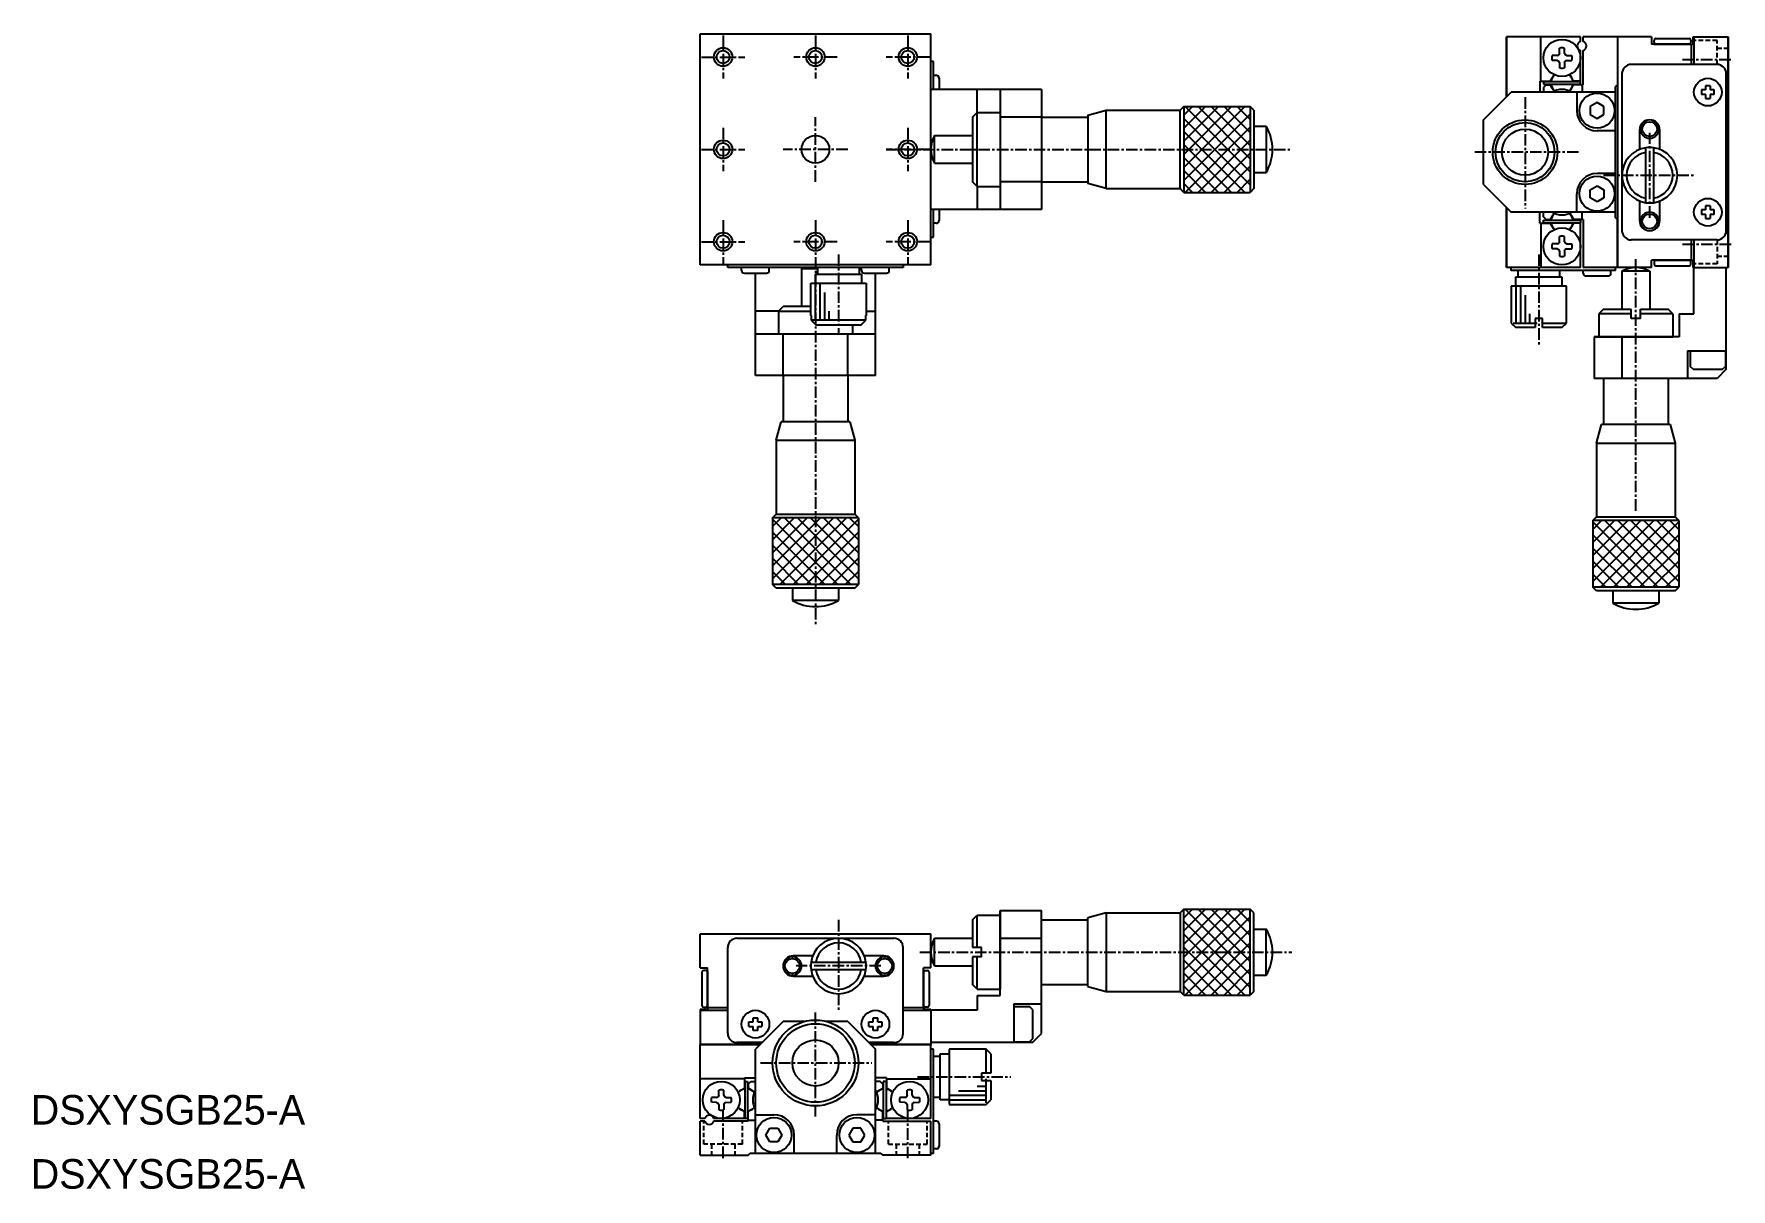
# Model space of a CAD drawing. Extents: x 105 to 289, y 75 to 200.
import ezdxf

# ---------------------------------------------------------------- set-up
doc = ezdxf.new("R2010")
doc.units = 0
doc.linetypes.add('CENTER', pattern=[2, 1.25, -0.25, 0.25, -0.25])
doc.linetypes.add('DASHED', pattern=[0.75, 0.5, -0.25])
doc.layers.get('0').update_dxf_attribs({"linetype": 'CONTINUOUS'})
doc.layers.add('CENTER', color=1, linetype='CENTER')

msp = doc.modelspace()

# ---------------------------------------------------------------- linework, layer by layer
at = {"color": 7, "linetype": 'CONTINUOUS'}
for p, q in [((177.34, 174.67), (177.34, 199.67)), ((177.34, 199.67), (202.34, 199.67)), ((202.34, 174.67), (202.34, 199.67)), ((264.7, 192.87), (264.7, 199.37)), ((264.7, 199.37), (264.7, 192.87)), ((272.7, 199.37), (264.7, 199.37)), ((268.4, 194.57), (268.4, 199.37)), ((272.7, 198.85), (272.7, 199.37)), ((276.7, 199.37), (273, 199.37)), ((273, 198.85), (273, 199.37)), ((276.7, 199.37), (276.7, 194.17)), ((276.7, 199.37), (276.7, 174.37)), ((280.4, 199.37), (276.7, 199.37)), ((280.4, 199.37), (280.4, 198.57)), ((284.7, 198.57), (280.4, 198.57)), ((280.67, 198.77), (280.67, 198.97)), ((280.67, 198.57), (284.9, 198.57)), ((280.87, 199.17), (284.47, 199.17)), ((280.87, 198.57), (284.47, 198.57)), ((281.87, 198.57), (283.47, 198.57)), ((284.67, 198.97), (284.67, 198.77)), ((284.7, 198.57), (284.7, 196.37)), ((284.9, 199.37), (288.7, 199.37)), ((284.9, 198.57), (284.9, 199.37)), ((285, 199.37), (285, 196.37)), ((288.7, 180.87), (288.7, 199.37)), ((288.7, 199.37), (288.7, 180.87)), ((270.2, 197.34), (269.63, 197.33)), ((270.2, 196.8), (269.63, 196.81)), ((270.2, 197.34), (270.36, 197.41)), ((270.2, 196.8), (270.36, 196.73)), ((270.43, 197.57), (270.36, 197.41)), ((270.43, 196.57), (270.36, 196.73)), ((270.43, 197.57), (270.44, 198.14)), ((270.97, 197.57), (270.96, 198.14)), ((270.97, 197.57), (271.04, 197.41)), ((270.97, 196.57), (271.04, 196.73)), ((271.2, 197.34), (271.04, 197.41)), ((271.2, 196.8), (271.04, 196.73)), ((271.2, 197.34), (271.77, 197.33)), ((271.2, 196.8), (271.77, 196.81)), ((272.7, 194.57), (272.7, 197.89)), ((273, 194.17), (273, 197.89)), ((202.64, 196.67), (202.34, 196.67)), ((202.64, 193.67), (202.64, 196.67)), ((202.94, 195.17), (202.64, 195.17)), ((203.24, 194.87), (203.24, 193.67)), ((269.66, 194.97), (269.43, 194.57)), ((270.43, 196.57), (270.44, 196)), ((270.97, 196.57), (270.96, 196)), ((271.96, 194.57), (271.73, 194.97)), ((277.2, 195.37), (277.2, 178.37)), ((287.5, 196.37), (278.2, 196.37)), ((288.5, 180.67), (288.5, 195.37)), ((214.34, 193.67), (202.34, 193.67)), ((207.34, 191.17), (207.34, 193.67)), ((209.84, 193.67), (209.84, 180.67)), ((214.34, 193.67), (214.34, 180.67)), ((262.2, 190.37), (265.2, 193.37)), ((276.5, 193.37), (265.2, 193.37)), ((268.3, 194.57), (268.3, 193.37)), ((268.3, 194.57), (269.43, 194.57)), ((268.7, 194.52), (272.7, 194.52)), ((268.7, 194.52), (268.7, 194.22)), ((268.7, 194.22), (272.7, 194.22)), ((269, 194.17), (268.7, 193.87)), ((268.7, 193.87), (268.7, 193.37)), ((269, 194.17), (269.43, 194.17)), ((269.66, 193.77), (269.43, 194.17)), ((271.73, 193.77), (271.96, 194.17)), ((272.7, 194.57), (271.96, 194.57)), ((273, 194.17), (271.96, 194.17)), ((272.3, 193.37), (272.3, 191.37)), ((272.7, 194.22), (272.7, 194.52)), ((272.9, 194.17), (272.9, 193.37)), ((276.7, 194.17), (276.5, 193.97)), ((276.5, 179.77), (276.5, 193.97)), ((285.8, 193.62), (285.8, 193.12)), ((286.25, 193.62), (285.8, 193.62)), ((286.25, 193.12), (285.8, 193.12)), ((286.75, 194.07), (286.25, 194.07)), ((286.25, 194.07), (286.25, 193.62)), ((286.25, 193.12), (286.25, 192.67)), ((286.75, 194.07), (286.75, 193.62)), ((287.2, 193.62), (286.75, 193.62)), ((286.75, 193.12), (286.75, 192.67)), ((287.2, 193.12), (286.75, 193.12)), ((287.2, 193.12), (287.2, 193.62)), ((219.34, 190.88), (221.34, 191.42)), ((221.34, 191.42), (229.34, 191.42)), ((221.34, 182.92), (221.34, 191.42)), ((229.74, 191.82), (229.34, 191.42)), ((229.34, 182.92), (229.34, 191.42)), ((229.74, 191.82), (236.94, 191.82)), ((237.34, 191.42), (236.94, 191.82)), ((237.34, 191.42), (237.34, 182.92)), ((274.5, 192.24), (273.75, 191.8)), ((273.75, 191.8), (273.75, 190.94)), ((275.25, 191.8), (274.5, 192.24)), ((275.25, 190.94), (275.25, 191.8)), ((286.25, 192.67), (286.75, 192.67)), ((206.84, 190.67), (207.34, 191.17)), ((206.84, 190.67), (206.84, 183.67)), ((207.34, 191.17), (209.84, 191.17)), ((214.34, 190.67), (209.84, 190.67)), ((214.34, 190.67), (219.34, 190.67)), ((219.34, 190.88), (219.34, 183.46)), ((237.34, 189.67), (238.67, 189.67)), ((262.2, 186.87), (262.2, 190.37)), ((273.75, 190.94), (274.5, 190.5)), ((274.5, 190.5), (275.25, 190.94)), ((202.74, 188.67), (206.84, 188.67)), ((276.5, 189.17), (274.5, 189.17)), ((279.1, 189.27), (279.1, 187.16)), ((281.3, 187.16), (281.3, 189.27)), ((202.74, 185.67), (206.84, 185.67)), ((262.2, 183.37), (262.2, 186.87)), ((279.8, 186.84), (279.8, 187.34)), ((279.8, 181.9), (279.8, 186.84)), ((280.6, 187.34), (280.6, 186.84)), ((280.6, 187.34), (280.6, 181.4)), ((280.6, 186.84), (280.6, 181.9)), ((237.34, 184.67), (238.67, 184.67)), ((276.5, 184.57), (274.5, 184.57)), ((207.34, 183.17), (206.84, 183.67)), ((207.34, 183.17), (209.84, 183.17)), ((207.34, 183.17), (207.34, 180.67)), ((214.34, 183.67), (209.84, 183.67)), ((214.34, 183.67), (219.34, 183.67)), ((221.34, 182.92), (219.34, 183.46)), ((221.34, 182.92), (229.34, 182.92)), ((229.74, 182.52), (229.34, 182.92)), ((229.74, 182.52), (236.94, 182.52)), ((237.34, 182.92), (236.94, 182.52)), ((262.2, 183.37), (265.2, 180.37)), ((272.3, 180.37), (272.3, 182.37)), ((273.75, 182.8), (274.5, 183.24)), ((273.75, 181.94), (273.75, 182.8)), ((274.5, 183.24), (275.25, 182.8)), ((275.25, 182.8), (275.25, 181.94)), ((214.34, 180.67), (202.34, 180.67)), ((202.64, 177.67), (202.64, 180.67)), ((203.24, 180.67), (203.24, 179.47)), ((264.7, 180.87), (264.7, 174.37)), ((264.7, 174.37), (264.7, 180.87)), ((276.5, 180.37), (265.2, 180.37)), ((268.3, 179.17), (268.3, 180.37)), ((268.7, 179.87), (268.7, 180.37)), ((272.9, 179.57), (272.9, 180.37)), ((274.5, 181.5), (273.75, 181.94)), ((275.25, 181.94), (274.5, 181.5)), ((279.1, 181.58), (279.1, 179.47)), ((279.8, 181.4), (279.8, 181.9)), ((280.6, 181.9), (280.6, 181.4)), ((281.3, 179.47), (281.3, 181.58)), ((286.25, 180.62), (285.8, 180.62)), ((285.8, 180.62), (285.8, 180.12)), ((286.75, 181.07), (286.25, 181.07)), ((286.25, 181.07), (286.25, 180.62)), ((286.75, 181.07), (286.75, 180.62)), ((287.2, 180.62), (286.75, 180.62)), ((287.2, 180.12), (287.2, 180.62)), ((288.5, 178.37), (288.5, 181.07)), ((288.7, 180.87), (288.7, 174.37)), ((288.7, 174.37), (288.7, 180.87)), ((202.94, 179.17), (202.64, 179.17)), ((268.3, 179.17), (269.43, 179.17)), ((268.4, 179.17), (268.4, 174.37)), ((269, 179.57), (268.7, 179.87)), ((268.7, 179.52), (272.7, 179.52)), ((268.7, 179.22), (268.7, 179.52)), ((268.7, 179.22), (272.7, 179.22)), ((269, 179.57), (269.43, 179.57)), ((269.66, 179.97), (269.43, 179.57)), ((269.66, 178.77), (269.43, 179.17)), ((271.73, 179.97), (271.96, 179.57)), ((271.96, 179.17), (271.73, 178.77)), ((273, 179.57), (271.96, 179.57)), ((272.7, 179.17), (271.96, 179.17)), ((272.7, 179.52), (272.7, 179.22)), ((272.7, 174.37), (272.7, 179.17)), ((273, 179.57), (273, 174.37)), ((276.5, 179.77), (276.7, 179.57)), ((276.7, 174.37), (276.7, 179.57)), ((286.25, 180.12), (285.8, 180.12)), ((286.25, 180.12), (286.25, 179.67)), ((286.25, 179.67), (286.75, 179.67)), ((286.75, 180.12), (286.75, 179.67)), ((287.2, 180.12), (286.75, 180.12)), ((202.34, 177.67), (202.64, 177.67)), ((270.2, 176.94), (269.63, 176.93)), ((270.2, 176.94), (270.36, 177.01)), ((270.43, 177.17), (270.36, 177.01)), ((270.43, 177.17), (270.44, 177.74)), ((270.97, 177.17), (270.96, 177.74)), ((270.97, 177.17), (271.04, 177.01)), ((271.2, 176.94), (271.04, 177.01)), ((271.2, 176.94), (271.77, 176.93)), ((287.5, 177.37), (278.2, 177.37)), ((284.7, 177.37), (284.7, 175.17)), ((285, 177.37), (285, 174.37)), ((202.34, 174.67), (177.34, 174.67)), ((180.34, 174.37), (180.34, 174.67)), ((199.34, 174.67), (199.34, 174.37)), ((270.2, 176.4), (269.63, 176.41)), ((270.2, 176.4), (270.36, 176.33)), ((270.43, 176.17), (270.36, 176.33)), ((270.43, 176.17), (270.44, 175.6)), ((270.97, 176.17), (270.96, 175.6)), ((270.97, 176.17), (271.04, 176.33)), ((271.2, 176.4), (271.04, 176.33)), ((271.2, 176.4), (271.77, 176.41)), ((280.4, 174.37), (280.4, 175.17)), ((284.7, 175.17), (280.4, 175.17)), ((280.67, 174.97), (280.67, 174.77)), ((280.87, 175.17), (284.47, 175.17)), ((281.87, 175.17), (283.47, 175.17)), ((284.67, 174.77), (284.67, 174.97)), ((284.7, 175.17), (284.9, 175.17)), ((284.9, 174.37), (284.9, 175.17)), ((199.34, 174.37), (180.34, 174.37)), ((181.84, 174.07), (181.84, 174.37)), ((182.14, 173.77), (184.54, 173.77)), ((183.34, 162.67), (183.34, 173.77)), ((184.84, 174.07), (184.84, 174.37)), ((188.34, 174.27), (188.34, 170.17)), ((189.84, 173.67), (192.34, 173.67)), ((189.84, 172.67), (189.84, 173.67)), ((190.09, 173.67), (190.09, 174.37)), ((192.34, 173.67), (194.01, 173.67)), ((194.01, 173.67), (194.84, 173.67)), ((194.59, 174.37), (194.59, 173.67)), ((194.84, 174.07), (194.84, 174.37)), ((194.84, 173.67), (194.84, 172.67)), ((195.14, 173.77), (197.54, 173.77)), ((196.34, 162.67), (196.34, 173.77)), ((197.84, 174.07), (197.84, 174.37)), ((272.7, 174.37), (264.7, 174.37)), ((265.2, 174.07), (265.2, 174.37)), ((276.5, 174.07), (265.2, 174.07)), ((276.5, 174.07), (265.2, 174.07)), ((265.7, 173.37), (268.2, 173.37)), ((265.7, 172.37), (265.7, 173.37)), ((265.95, 173.37), (265.95, 174.07)), ((268.2, 173.37), (269.87, 173.37)), ((269.87, 173.37), (270.7, 173.37)), ((270.45, 174.07), (270.45, 173.37)), ((270.7, 173.37), (270.7, 172.37)), ((276.7, 174.37), (273, 174.37)), ((273, 173.77), (273, 174.07)), ((273.3, 173.47), (275.7, 173.47)), ((276, 173.77), (276, 174.07)), ((276.5, 174.07), (276.5, 174.37)), ((280.4, 174.37), (276.7, 174.37)), ((277.2, 173.97), (277.2, 169.87)), ((280.2, 173.97), (280.2, 169.87)), ((280.87, 174.57), (284.47, 174.57)), ((284.9, 174.37), (288.7, 174.37)), ((285, 169.37), (285, 174.37)), ((288.5, 163.37), (288.5, 174.37)), ((189.34, 172.67), (195.34, 172.67)), ((189.34, 169.17), (189.34, 172.67)), ((195.34, 172.67), (195.34, 169.17)), ((271.2, 172.37), (265.2, 172.37)), ((265.2, 172.37), (265.2, 168.37)), ((271.2, 168.37), (271.2, 172.37)), ((185.84, 169.67), (183.34, 169.67)), ((185.84, 169.67), (186.34, 170.17)), ((185.84, 169.67), (185.84, 167.17)), ((189.34, 170.17), (186.34, 170.17)), ((189.34, 169.17), (189.36, 169.17)), ((189.34, 169.17), (189.36, 169.17)), ((189.36, 169.17), (189.36, 168.67)), ((195.31, 169.17), (195.34, 169.17)), ((195.31, 168.67), (195.31, 169.17)), ((195.31, 169.17), (195.34, 169.17)), ((195.34, 169.67), (196.34, 169.67)), ((275.2, 169.87), (274.7, 169.37)), ((274.7, 169.37), (274.7, 166.87)), ((275.2, 169.87), (278.2, 169.87)), ((278.2, 168.87), (278.2, 169.87)), ((279.2, 168.87), (279.2, 169.87)), ((279.2, 169.87), (282.2, 169.87)), ((282.7, 169.37), (282.2, 169.87)), ((282.7, 169.37), (282.7, 166.87)), ((283.4, 169.37), (283.4, 166.87)), ((283.4, 169.37), (285, 169.37)), ((195.31, 168.67), (189.36, 168.67)), ((189.36, 168.67), (189.87, 168.17)), ((189.87, 168.17), (194.81, 168.17)), ((189.87, 168.17), (194.81, 168.17)), ((193.84, 168.17), (193.84, 167.17)), ((194.81, 168.17), (195.31, 168.67)), ((265.2, 168.37), (265.7, 167.87)), ((265.4, 168.37), (268, 168.37)), ((267.8, 167.87), (265.7, 167.87)), ((268.6, 168.87), (267.8, 168.87)), ((267.8, 168.87), (267.8, 167.87)), ((268.6, 167.87), (268.6, 168.87)), ((268.6, 168.37), (271.2, 168.37)), ((270.7, 167.87), (268.6, 167.87)), ((270.7, 167.87), (271.2, 168.37)), ((279.2, 168.87), (278.2, 168.87)), ((196.34, 167.17), (183.34, 167.17)), ((186.34, 162.67), (186.34, 167.17)), ((193.34, 162.67), (193.34, 167.17)), ((283.4, 166.87), (274.2, 166.87)), ((274.2, 166.87), (274.2, 162.37)), ((274.2, 166.87), (282.7, 166.87)), ((277.2, 166.87), (277.2, 162.37)), ((284.3, 165.37), (284.3, 162.37)), ((284.3, 165.37), (288.5, 165.37)), ((284.6, 165.37), (284.6, 163.67)), ((284.9, 163.37), (284.6, 163.67)), ((288.1, 163.37), (288.4, 163.67)), ((288.4, 165.37), (288.4, 163.67)), ((196.34, 162.67), (183.34, 162.67)), ((186.34, 162.67), (186.34, 157.67)), ((193.34, 162.67), (193.34, 157.67)), ((287.5, 162.37), (274.2, 162.37)), ((275.2, 162.37), (275.2, 157.37)), ((282.2, 162.37), (282.2, 157.37)), ((284.9, 163.37), (288.1, 163.37)), ((288.5, 163.37), (287.5, 162.37)), ((185.59, 155.67), (186.12, 157.67)), ((193.55, 157.67), (186.12, 157.67)), ((193.55, 157.67), (194.09, 155.67)), ((274.45, 155.37), (274.98, 157.37)), ((282.41, 157.37), (274.98, 157.37)), ((282.41, 157.37), (282.95, 155.37)), ((185.59, 155.67), (185.59, 147.67)), ((185.59, 155.67), (194.09, 155.67)), ((194.09, 155.67), (194.09, 147.67)), ((274.45, 155.37), (274.45, 147.37)), ((274.45, 155.37), (282.95, 155.37)), ((282.95, 155.37), (282.95, 147.37)), ((185.19, 147.27), (185.59, 147.67)), ((185.19, 147.27), (185.19, 140.07)), ((185.59, 147.67), (194.09, 147.67)), ((194.49, 147.27), (194.09, 147.67)), ((194.49, 147.27), (194.49, 140.07)), ((274.05, 146.97), (274.45, 147.37)), ((274.45, 147.37), (282.95, 147.37)), ((283.35, 146.97), (282.95, 147.37)), ((274.05, 146.97), (274.05, 139.77)), ((283.35, 146.97), (283.35, 139.77)), ((185.59, 139.67), (185.19, 140.07)), ((194.09, 139.67), (194.49, 140.07)), ((274.45, 139.37), (274.05, 139.77)), ((282.95, 139.37), (283.35, 139.77)), ((194.09, 139.67), (185.59, 139.67)), ((187.34, 139.67), (187.34, 138.34)), ((192.34, 139.67), (192.34, 138.34)), ((282.95, 139.37), (274.45, 139.37)), ((276.2, 139.37), (276.2, 138.04)), ((281.2, 139.37), (281.2, 138.04)), ((229.74, 104.9), (229.34, 104.5)), ((229.74, 104.9), (236.94, 104.9)), ((237.34, 104.5), (236.94, 104.9)), ((206.84, 103.75), (207.34, 104.25)), ((206.84, 103.75), (206.84, 100.75)), ((207.34, 104.25), (209.84, 104.25)), ((209.84, 95.55), (209.84, 104.75)), ((209.84, 104.75), (214.34, 104.75)), ((209.84, 104.75), (209.84, 96.25)), ((214.34, 91.45), (214.34, 104.75)), ((214.34, 103.75), (219.34, 103.75)), ((221.34, 104.5), (219.34, 103.97)), ((219.34, 96.54), (219.34, 103.97)), ((221.34, 104.5), (229.34, 104.5)), ((221.34, 104.5), (221.34, 96)), ((229.34, 104.5), (229.34, 96)), ((237.34, 96), (237.34, 104.5)), ((177.34, 102.25), (202.34, 102.25)), ((177.34, 98.55), (177.34, 102.25)), ((181.34, 101.75), (198.34, 101.75)), ((202.34, 98.55), (202.34, 102.25)), ((202.74, 101.75), (206.84, 101.75)), ((209.84, 101.75), (214.34, 101.75)), ((237.34, 102.75), (238.67, 102.75)), ((180.34, 91.45), (180.34, 100.75)), ((189.55, 99.85), (187.44, 99.85)), ((197.24, 99.85), (195.13, 99.85)), ((199.34, 91.45), (199.34, 100.75)), ((207.84, 100.75), (206.84, 100.75)), ((207.84, 99.75), (206.84, 99.75)), ((206.84, 99.75), (206.84, 96.75)), ((207.84, 99.75), (207.84, 100.75)), ((177.34, 98.55), (178.14, 98.55)), ((177.54, 98.08), (177.54, 94.48)), ((177.94, 98.28), (177.74, 98.28)), ((178.14, 94.25), (178.14, 98.55)), ((178.14, 98.28), (178.14, 94.05)), ((178.14, 98.08), (178.14, 94.48)), ((187.44, 97.65), (189.55, 97.65)), ((189.36, 99.15), (189.87, 99.15)), ((189.36, 99.15), (195.31, 99.15)), ((189.87, 98.35), (189.36, 98.35)), ((189.87, 99.15), (194.81, 99.15)), ((194.81, 98.35), (189.87, 98.35)), ((194.81, 99.15), (195.31, 99.15)), ((195.31, 98.35), (194.81, 98.35)), ((195.13, 97.65), (197.24, 97.65)), ((201.54, 94.25), (201.54, 98.55)), ((202.34, 98.55), (201.54, 98.55)), ((201.54, 98.08), (201.54, 94.48)), ((201.74, 98.28), (201.94, 98.28)), ((202.14, 98.08), (202.14, 94.48)), ((202.74, 98.75), (206.84, 98.75)), ((237.34, 97.75), (238.67, 97.75)), ((178.14, 97.08), (178.14, 95.48)), ((201.54, 97.08), (201.54, 95.48)), ((207.34, 96.25), (206.84, 96.75)), ((207.34, 96.25), (209.84, 96.25)), ((214.34, 96.75), (219.34, 96.75)), ((219.34, 96.54), (221.34, 96)), ((221.34, 96), (229.34, 96)), ((229.74, 95.6), (229.34, 96)), ((229.74, 95.6), (236.94, 95.6)), ((237.34, 96), (236.94, 95.6)), ((177.34, 94.05), (177.34, 90.25)), ((178.14, 94.05), (177.34, 94.05)), ((177.34, 93.95), (180.34, 93.95)), ((177.74, 94.28), (177.94, 94.28)), ((178.14, 94.25), (180.34, 94.25)), ((199.34, 94.25), (201.54, 94.25)), ((199.34, 93.95), (202.34, 93.95)), ((201.54, 94.25), (201.54, 94.05)), ((202.34, 94.05), (201.54, 94.05)), ((201.94, 94.28), (201.74, 94.28)), ((202.34, 94.05), (202.34, 90.25)), ((207.34, 93.95), (202.34, 93.95)), ((207.34, 95.55), (209.84, 95.55)), ((207.34, 95.55), (207.34, 93.95)), ((211.34, 94.65), (214.34, 94.65)), ((211.34, 94.65), (211.34, 90.45)), ((211.34, 94.35), (213.04, 94.35)), ((213.34, 94.05), (213.04, 94.35)), ((213.34, 94.05), (213.34, 90.85)), ((182.64, 92.7), (183.09, 92.7)), ((182.64, 92.2), (182.64, 92.7)), ((182.64, 92.2), (183.09, 92.2)), ((183.09, 92.7), (183.09, 93.15)), ((183.09, 93.15), (183.59, 93.15)), ((183.09, 91.75), (183.09, 92.2)), ((186.34, 92.75), (183.34, 89.75)), ((183.59, 92.7), (183.59, 93.15)), ((183.59, 92.7), (184.04, 92.7)), ((183.59, 91.75), (183.59, 92.2)), ((183.59, 92.2), (184.04, 92.2)), ((184.04, 92.7), (184.04, 92.2)), ((188.67, 92.75), (186.34, 92.75)), ((193.34, 92.75), (191.01, 92.75)), ((193.34, 92.75), (196.34, 89.75)), ((195.64, 92.7), (196.09, 92.7)), ((195.64, 92.2), (195.64, 92.7)), ((195.64, 92.2), (196.09, 92.2)), ((196.09, 93.15), (196.59, 93.15)), ((196.09, 92.7), (196.09, 93.15)), ((196.09, 91.75), (196.09, 92.2)), ((196.59, 92.7), (196.59, 93.15)), ((196.59, 92.7), (197.04, 92.7)), ((196.59, 91.75), (196.59, 92.2)), ((196.59, 92.2), (197.04, 92.2)), ((197.04, 92.7), (197.04, 92.2)), ((177.34, 90.25), (183.84, 90.25)), ((183.84, 90.25), (177.34, 90.25)), ((177.34, 82.25), (177.34, 90.25)), ((184.04, 90.45), (181.34, 90.45)), ((183.59, 91.75), (183.09, 91.75)), ((198.34, 90.45), (195.64, 90.45)), ((202.34, 90.25), (195.84, 90.25)), ((195.84, 90.25), (202.34, 90.25)), ((196.59, 91.75), (196.09, 91.75)), ((213.34, 90.45), (202.34, 90.45)), ((202.34, 82.25), (202.34, 90.25)), ((211.34, 90.55), (213.04, 90.55)), ((213.34, 90.85), (213.04, 90.55)), ((213.34, 90.45), (214.34, 91.45)), ((183.34, 78.45), (183.34, 89.75)), ((196.34, 78.45), (196.34, 89.75)), ((202.64, 89.75), (202.34, 89.75)), ((202.64, 78.45), (202.64, 89.75)), ((202.64, 89), (203.34, 89)), ((203.34, 88.42), (203.34, 89.25)), ((203.34, 89.25), (204.34, 89.25)), ((203.34, 86.75), (203.34, 88.42)), ((204.34, 89.75), (204.34, 83.75)), ((208.34, 89.75), (204.34, 89.75)), ((208.34, 87.15), (208.34, 89.75)), ((208.84, 89.25), (208.34, 89.75)), ((208.84, 89.25), (208.84, 87.15)), ((182.14, 86.55), (177.34, 86.55)), ((182.14, 86.65), (182.14, 85.52)), ((182.14, 86.65), (183.34, 86.65)), ((197.54, 86.65), (196.34, 86.65)), ((197.54, 86.65), (197.54, 85.52)), ((197.54, 86.55), (202.34, 86.55)), ((203.34, 84.25), (203.34, 86.75)), ((207.84, 87.15), (207.84, 86.35)), ((208.84, 87.15), (207.84, 87.15)), ((208.34, 83.95), (208.34, 86.55)), ((179.14, 84.52), (179.3, 84.59)), ((179.37, 84.75), (179.3, 84.59)), ((179.37, 84.75), (179.38, 85.32)), ((179.91, 84.75), (179.9, 85.32)), ((179.91, 84.75), (179.98, 84.59)), ((180.14, 84.52), (179.98, 84.59)), ((181.74, 85.29), (182.14, 85.52)), ((182.19, 86.25), (182.19, 82.25)), ((182.19, 86.25), (182.49, 86.25)), ((182.49, 86.25), (182.49, 82.25)), ((182.54, 85.95), (182.84, 86.25)), ((182.54, 85.95), (182.54, 85.52)), ((182.94, 85.29), (182.54, 85.52)), ((182.84, 86.25), (183.34, 86.25)), ((196.84, 86.25), (196.34, 86.25)), ((196.74, 85.29), (197.14, 85.52)), ((197.14, 85.95), (196.84, 86.25)), ((197.14, 85.95), (197.14, 85.52)), ((197.19, 86.25), (197.19, 82.25)), ((197.49, 86.25), (197.19, 86.25)), ((197.49, 86.25), (197.49, 82.25)), ((197.94, 85.29), (197.54, 85.52)), ((199.54, 84.52), (199.7, 84.59)), ((199.77, 84.75), (199.7, 84.59)), ((199.77, 84.75), (199.78, 85.32)), ((200.31, 84.75), (200.3, 85.32)), ((200.31, 84.75), (200.38, 84.59)), ((200.54, 84.52), (200.38, 84.59)), ((207.84, 86.35), (208.84, 86.35)), ((208.84, 86.35), (208.84, 84.25)), ((179.14, 84.52), (178.57, 84.51)), ((179.14, 83.98), (178.57, 83.99)), ((179.14, 83.98), (179.3, 83.91)), ((179.37, 83.75), (179.3, 83.91)), ((179.37, 83.75), (179.38, 83.18)), ((179.91, 83.75), (179.9, 83.18)), ((179.91, 83.75), (179.98, 83.91)), ((180.14, 83.98), (179.98, 83.91)), ((180.14, 84.52), (180.71, 84.51)), ((180.14, 83.98), (180.71, 83.99)), ((182.14, 82.99), (181.74, 83.22)), ((182.14, 82.25), (182.14, 82.99)), ((182.94, 83.22), (182.54, 82.99)), ((182.54, 81.95), (182.54, 82.99)), ((196.74, 83.22), (197.14, 82.99)), ((197.14, 81.95), (197.14, 82.99)), ((197.54, 82.99), (197.94, 83.22)), ((197.54, 82.25), (197.54, 82.99)), ((199.54, 84.52), (198.97, 84.51)), ((199.54, 83.98), (198.97, 83.99)), ((199.54, 83.98), (199.7, 83.91)), ((199.77, 83.75), (199.7, 83.91)), ((199.77, 83.75), (199.78, 83.18)), ((200.31, 83.75), (200.3, 83.18)), ((200.31, 83.75), (200.38, 83.91)), ((200.54, 83.98), (200.38, 83.91)), ((200.54, 84.52), (201.11, 84.51)), ((200.54, 83.98), (201.11, 83.99)), ((203.34, 84.5), (202.64, 84.5)), ((204.34, 84.25), (203.34, 84.25)), ((204.34, 83.75), (208.34, 83.75)), ((208.34, 83.75), (208.84, 84.25)), ((177.86, 82.25), (177.34, 82.25)), ((177.34, 78.25), (177.34, 81.95)), ((177.86, 81.95), (177.34, 81.95)), ((182.14, 82.25), (178.81, 82.25)), ((182.54, 81.95), (178.81, 81.95)), ((182.49, 82.25), (182.19, 82.25)), ((182.54, 82.05), (183.34, 82.05)), ((183.34, 82.65), (185.34, 82.65)), ((184.47, 80.45), (184.9, 81.2)), ((184.9, 81.2), (185.77, 81.2)), ((185.77, 81.2), (186.2, 80.45)), ((193.9, 81.2), (193.47, 80.45)), ((194.77, 81.2), (193.9, 81.2)), ((196.34, 82.65), (194.34, 82.65)), ((195.2, 80.45), (194.77, 81.2)), ((197.14, 82.05), (196.34, 82.05)), ((197.14, 81.95), (202.34, 81.95)), ((197.19, 82.25), (197.49, 82.25)), ((202.34, 82.25), (197.54, 82.25)), ((202.34, 78.25), (202.34, 81.95)), ((202.94, 81.95), (202.64, 81.95)), ((203.24, 81.65), (203.24, 79.25)), ((184.9, 79.7), (184.47, 80.45)), ((185.77, 79.7), (184.9, 79.7)), ((186.2, 80.45), (185.77, 79.7)), ((187.54, 78.45), (187.54, 80.45)), ((192.14, 78.45), (192.14, 80.45)), ((193.47, 80.45), (193.9, 79.7)), ((193.9, 79.7), (194.77, 79.7)), ((194.77, 79.7), (195.2, 80.45)), ((177.34, 78.25), (182.54, 78.25)), ((182.54, 78.25), (182.74, 78.45)), ((196.94, 78.45), (182.74, 78.45)), ((196.94, 78.45), (197.14, 78.25)), ((202.34, 78.25), (197.14, 78.25)), ((202.64, 78.45), (202.34, 78.45)), ((202.94, 78.95), (202.64, 78.95))]:
    msp.add_line(p, q, dxfattribs=at)
at = {"color": 3, "linetype": 'DASHED'}
for p, q in [((287.5, 198.97), (285, 198.97)), ((287.5, 196.37), (287.5, 198.97)), ((287.5, 198.12), (288.7, 198.12)), ((288.46, 195.62), (288.7, 195.62)), ((287.5, 177.37), (287.5, 174.77)), ((288.46, 178.12), (288.7, 178.12)), ((287.5, 174.77), (285, 174.77)), ((287.5, 175.62), (288.7, 175.62)), ((177.74, 79.45), (177.74, 81.95)), ((181.94, 79.45), (181.94, 81.95)), ((197.74, 79.45), (197.74, 81.95)), ((201.94, 79.45), (201.94, 81.95)), ((181.94, 79.45), (177.74, 79.45)), ((178.59, 79.45), (178.59, 78.25)), ((181.09, 79.45), (181.09, 78.25)), ((197.74, 79.45), (201.94, 79.45)), ((198.59, 79.45), (198.59, 78.25)), ((201.09, 79.45), (201.09, 78.25))]:
    msp.add_line(p, q, dxfattribs=at)
at = {"color": 3, "linetype": 'CONTINUOUS'}
for p, q in [((229.74, 189.46), (232.1, 191.82)), ((229.74, 188.05), (233.51, 191.82)), ((229.74, 186.63), (234.92, 191.82)), ((229.74, 185.22), (236.34, 191.82)), ((229.74, 191.82), (229.74, 182.52)), ((229.74, 190.88), (230.68, 191.82)), ((236.94, 184.75), (229.87, 191.82)), ((236.94, 186.16), (231.28, 191.82)), ((236.94, 187.58), (232.69, 191.82)), ((236.94, 188.99), (234.11, 191.82)), ((236.94, 190.4), (235.52, 191.82)), ((236.94, 191.82), (236.94, 182.52)), ((207.34, 183.17), (207.34, 191.17)), ((229.74, 183.8), (236.94, 191)), ((236.94, 183.33), (229.74, 190.53)), ((229.87, 182.52), (236.94, 189.59)), ((238.67, 189.67), (238.67, 184.67)), ((202.74, 185.67), (202.74, 188.67)), ((236.34, 182.52), (229.74, 189.12)), ((234.92, 182.52), (229.74, 187.71)), ((231.28, 182.52), (236.94, 188.18)), ((233.51, 182.52), (229.74, 186.29)), ((232.69, 182.52), (236.94, 186.76)), ((232.1, 182.52), (229.74, 184.88)), ((234.11, 182.52), (236.94, 185.35)), ((235.52, 182.52), (236.94, 183.93)), ((230.68, 182.52), (229.74, 183.46)), ((188.34, 174.27), (190.09, 174.27)), ((280.2, 173.97), (277.2, 173.97)), ((189.84, 168.67), (189.84, 172.67)), ((190.34, 168.67), (190.34, 172.67)), ((190.84, 168.67), (190.84, 171.67)), ((265.7, 172.37), (265.7, 168.37)), ((266.2, 172.37), (266.2, 168.37)), ((266.7, 171.37), (266.7, 168.37)), ((185.84, 169.67), (189.34, 169.67)), ((191.34, 168.67), (191.34, 169.67)), ((267.2, 169.37), (267.2, 168.37)), ((278.2, 169.37), (274.7, 169.37)), ((282.7, 169.37), (279.2, 169.37)), ((185.19, 143.5), (188.96, 147.27)), ((185.19, 142.08), (190.37, 147.27)), ((185.19, 140.67), (191.79, 147.27)), ((194.49, 147.27), (185.19, 147.27)), ((185.19, 144.91), (187.55, 147.27)), ((185.19, 146.33), (186.13, 147.27)), ((185.19, 147.14), (192.26, 140.07)), ((186, 140.07), (193.2, 147.27)), ((186.47, 147.27), (193.67, 140.07)), ((187.42, 140.07), (194.49, 147.14)), ((187.89, 147.27), (194.49, 140.67)), ((189.3, 147.27), (194.49, 142.08)), ((190.72, 147.27), (194.49, 143.5)), ((192.13, 147.27), (194.49, 144.91)), ((193.54, 147.27), (194.49, 146.33)), ((185.19, 145.73), (190.84, 140.07)), ((188.83, 140.07), (194.49, 145.73)), ((283.35, 146.97), (274.05, 146.97)), ((274.05, 146.03), (274.99, 146.97)), ((274.05, 144.61), (276.4, 146.97)), ((274.05, 143.2), (277.82, 146.97)), ((274.05, 141.78), (279.23, 146.97)), ((274.05, 140.37), (280.65, 146.97)), ((274.05, 146.84), (281.12, 139.77)), ((274.05, 145.43), (279.7, 139.77)), ((274.86, 139.77), (282.06, 146.97)), ((275.33, 146.97), (282.53, 139.77)), ((276.28, 139.77), (283.35, 146.84)), ((276.75, 146.97), (283.35, 140.37)), ((277.69, 139.77), (283.35, 145.43)), ((278.16, 146.97), (283.35, 141.78)), ((279.57, 146.97), (283.35, 143.2)), ((280.99, 146.97), (283.35, 144.61)), ((282.4, 146.97), (283.35, 146.03)), ((185.19, 144.31), (189.43, 140.07)), ((190.24, 140.07), (194.49, 144.31)), ((274.05, 144.01), (278.29, 139.77)), ((279.1, 139.77), (283.35, 144.01)), ((185.19, 142.9), (188.02, 140.07)), ((191.66, 140.07), (194.49, 142.9)), ((274.05, 142.6), (276.87, 139.77)), ((280.52, 139.77), (283.35, 142.6)), ((185.19, 141.48), (186.6, 140.07)), ((194.49, 140.07), (185.19, 140.07)), ((193.07, 140.07), (194.49, 141.48)), ((274.05, 141.18), (275.46, 139.77)), ((283.35, 139.77), (274.05, 139.77)), ((281.93, 139.77), (283.35, 141.18)), ((192.34, 138.34), (187.34, 138.34)), ((281.2, 138.04), (276.2, 138.04)), ((229.74, 95.6), (229.74, 104.9)), ((230.68, 104.9), (229.74, 103.96)), ((232.1, 104.9), (229.74, 102.54)), ((233.51, 104.9), (229.74, 101.13)), ((234.92, 104.9), (229.74, 99.72)), ((236.34, 104.9), (229.74, 98.3)), ((229.87, 104.9), (236.94, 97.83)), ((231.28, 104.9), (236.94, 99.24)), ((232.69, 104.9), (236.94, 100.66)), ((234.11, 104.9), (236.94, 102.07)), ((235.52, 104.9), (236.94, 103.49)), ((236.94, 95.6), (236.94, 104.9)), ((207.34, 100.75), (207.34, 104.25)), ((236.94, 104.09), (229.74, 96.89)), ((229.74, 103.62), (236.94, 96.42)), ((202.74, 98.75), (202.74, 101.75)), ((229.74, 102.2), (236.34, 95.6)), ((236.94, 102.67), (229.87, 95.6)), ((236.94, 101.26), (231.28, 95.6)), ((238.67, 97.75), (238.67, 102.75)), ((207.34, 96.25), (207.34, 99.75)), ((229.74, 100.79), (234.92, 95.6)), ((229.74, 99.37), (233.51, 95.6)), ((236.94, 99.84), (232.69, 95.6)), ((229.74, 97.96), (232.1, 95.6)), ((236.94, 98.43), (234.11, 95.6)), ((229.74, 96.55), (230.68, 95.6)), ((236.94, 97.02), (235.52, 95.6)), ((204.34, 84.75), (208.34, 84.75)), ((205.34, 85.25), (208.34, 85.25)), ((207.34, 85.75), (208.34, 85.75)), ((204.34, 84.25), (208.34, 84.25))]:
    msp.add_line(p, q, dxfattribs=at)
at = {"color": 7, "linetype": 'CONTINUOUS'}
for centre, radius in [((270.7, 197.07), 2), ((179.84, 197.17), 0.7), ((189.84, 197.17), 0.7), ((199.84, 197.17), 0.7), ((286.5, 193.37), 1.5), ((274.5, 191.37), 1.9), ((266.7, 186.87), 3.5), ((266.7, 186.87), 2.5), ((280.2, 189.37), 0.8), ((179.84, 187.17), 0.7), ((189.84, 187.17), 1.5), ((199.84, 187.17), 0.7), ((274.5, 182.37), 1.9), ((280.2, 179.37), 0.8), ((286.5, 180.37), 1.5), ((270.7, 176.67), 2), ((179.84, 177.17), 0.7), ((189.84, 177.17), 0.7), ((199.84, 177.17), 0.7), ((187.34, 98.75), 0.8), ((197.34, 98.75), 0.8), ((183.34, 92.45), 1.5), ((196.34, 92.45), 1.5), ((189.84, 88.25), 4.65), ((189.84, 88.25), 2.5), ((179.64, 84.25), 2), ((200.04, 84.25), 2), ((185.34, 80.45), 1.9), ((194.34, 80.45), 1.9)]:
    msp.add_circle(centre, radius, dxfattribs=at)
at = {"color": 3, "linetype": 'CONTINUOUS'}
for centre, radius in [((179.84, 197.17), 1), ((189.84, 197.17), 1), ((199.84, 197.17), 1), ((266.7, 186.87), 3.2), ((179.84, 187.17), 1), ((199.84, 187.17), 1), ((179.84, 177.17), 1), ((189.84, 177.17), 1), ((199.84, 177.17), 1), ((189.84, 88.25), 4.25)]:
    msp.add_circle(centre, radius, dxfattribs=at)
at = {"color": 7, "linetype": 'CONTINUOUS'}
for centre, radius, start, end in [((272.85, 198.37), 0.5, 107.4578, 252.5422), ((272.85, 198.37), 0.5, 287.4576, 72.5424), ((280.87, 198.97), 0.2, 90, 180), ((280.87, 198.77), 0.2, 180, 270), ((284.47, 198.97), 0.2, 0, 90), ((284.47, 198.77), 0.2, 270, 0), ((270.7, 197.07), 1.1, 166.328, 193.672), ((270.7, 197.07), 1.1, 76.328, 103.672), ((270.7, 197.07), 1.1, 346.328, 13.672), ((202.94, 194.87), 0.3, 0, 90), ((270.7, 194.37), 1.19, 132.9283, 172.7622), ((270.79, 194.28), 1.32, 133.1314, 148.5453), ((270.7, 197.07), 1.1, 256.328, 283.672), ((270.7, 194.37), 1.19, 7.2378, 47.0717), ((270.6, 194.28), 1.32, 31.4547, 46.8672), ((278.2, 195.37), 1, 90, 180), ((287.5, 195.37), 1, 0, 90), ((270.7, 194.37), 1.19, 187.2378, 227.0717), ((270.7, 191.67), 2, 58.2117, 121.7883), ((270.79, 194.46), 1.32, 211.4547, 226.8672), ((270.7, 194.37), 1.19, 312.9283, 352.7622), ((270.6, 194.46), 1.32, 313.1328, 328.5453), ((274.5, 191.37), 2.2, 180, 270), ((234.34, 187.17), 5, 329.999, 30.001), ((280.2, 189.27), 1.1, 0, 180), ((205.34, 187.17), 3, 149.999, 210.001), ((280.2, 184.37), 3, 97.6623, 262.3377), ((280.2, 184.37), 2.5, 99.2069, 260.7931), ((280.2, 184.37), 3, 82.3377, 97.6623), ((280.2, 184.37), 3, 277.6623, 82.3377), ((280.2, 184.37), 2.5, 279.2069, 80.7931), ((274.5, 182.37), 2.2, 90, 180), ((270.7, 179.37), 1.19, 132.9283, 172.7622), ((270.7, 182.07), 2, 238.2115, 301.7885), ((270.79, 179.28), 1.32, 133.1328, 148.5453), ((270.6, 179.28), 1.32, 31.4547, 46.8672), ((270.7, 179.37), 1.19, 7.2378, 47.0717), ((280.2, 184.37), 3, 262.3377, 277.6623), ((202.94, 179.47), 0.3, 270, 0), ((270.7, 179.37), 1.19, 187.2378, 227.0717), ((270.79, 179.46), 1.32, 211.4547, 226.8686), ((270.7, 179.37), 1.19, 312.9283, 352.7622), ((270.6, 179.46), 1.32, 313.1328, 328.5453), ((278.2, 178.37), 1, 180, 270), ((280.2, 179.47), 1.1, 180, 0), ((287.5, 178.37), 1, 270, 0), ((270.7, 176.67), 1.1, 166.328, 193.672), ((270.7, 176.67), 1.1, 76.328, 103.672), ((270.7, 176.67), 1.1, 346.328, 13.672), ((270.7, 176.67), 1.1, 256.328, 283.672), ((280.87, 174.97), 0.2, 90, 180), ((280.87, 174.77), 0.2, 180, 270), ((284.47, 174.97), 0.2, 0, 90), ((284.47, 174.77), 0.2, 270, 0), ((182.14, 174.07), 0.3, 180, 270), ((184.54, 174.07), 0.3, 270, 0), ((189.84, 171.67), 3, 115.8421, 120.001), ((195.14, 174.07), 0.3, 180, 270), ((197.54, 174.07), 0.3, 270, 0), ((273.3, 173.77), 0.3, 180, 270), ((275.7, 173.77), 0.3, 270, 0), ((278.7, 171.37), 3, 59.999, 120.001), ((189.84, 142.67), 5, 239.999, 300.001), ((278.7, 142.37), 5, 239.999, 300.001), ((181.34, 100.75), 1, 90, 180), ((192.34, 98.75), 3, 7.6623, 172.3377), ((192.34, 98.75), 2.5, 9.2069, 170.7931), ((198.34, 100.75), 1, 0, 90), ((205.34, 100.25), 3, 149.999, 210.001), ((234.34, 100.25), 5, 329.999, 30.001), ((187.44, 98.75), 1.1, 90, 270), ((197.24, 98.75), 1.1, 270, 90), ((177.74, 98.08), 0.2, 90, 180), ((177.94, 98.08), 0.2, 0, 90), ((192.34, 98.75), 3, 172.3377, 187.6623), ((192.34, 98.75), 3, 187.6623, 352.3377), ((192.34, 98.75), 2.5, 189.2069, 350.7931), ((192.34, 98.75), 3, 352.3377, 7.6623), ((201.74, 98.08), 0.2, 90, 180), ((201.94, 98.08), 0.2, 0, 90), ((177.74, 94.48), 0.2, 180, 270), ((177.94, 94.48), 0.2, 270, 0), ((201.74, 94.48), 0.2, 180, 270), ((201.94, 94.48), 0.2, 270, 0), ((181.34, 91.45), 1, 180, 270), ((198.34, 91.45), 1, 270, 0), ((179.64, 84.25), 1.1, 76.328, 103.672), ((182.34, 84.25), 1.19, 97.2378, 137.0717), ((182.43, 84.16), 1.32, 121.4547, 136.8686), ((182.34, 84.25), 1.19, 42.9283, 82.7622), ((182.25, 84.16), 1.32, 43.1328, 58.5453), ((185.04, 84.25), 2, 148.2117, 211.7883), ((194.64, 84.25), 2, 328.2115, 31.7885), ((197.34, 84.25), 1.19, 97.2378, 137.0717), ((197.43, 84.16), 1.32, 121.4547, 136.8672), ((197.34, 84.25), 1.19, 42.9283, 82.7622), ((197.25, 84.16), 1.32, 43.1314, 58.5453), ((200.04, 84.25), 1.1, 76.328, 103.672), ((179.64, 84.25), 1.1, 166.328, 193.672), ((179.64, 84.25), 1.1, 256.328, 283.672), ((179.64, 84.25), 1.1, 346.328, 13.672), ((182.34, 84.25), 1.19, 222.9283, 262.7622), ((182.43, 84.34), 1.32, 223.1328, 238.5453), ((182.34, 84.25), 1.19, 277.2378, 317.0717), ((182.25, 84.34), 1.32, 301.4547, 316.8672), ((197.34, 84.25), 1.19, 222.9283, 262.7622), ((197.43, 84.34), 1.32, 223.1328, 238.5453), ((197.34, 84.25), 1.19, 277.2378, 317.0717), ((197.25, 84.34), 1.32, 301.4547, 316.8672), ((200.04, 84.25), 1.1, 166.328, 193.672), ((200.04, 84.25), 1.1, 256.328, 283.672), ((200.04, 84.25), 1.1, 346.328, 13.672), ((178.34, 82.1), 0.5, 17.4578, 162.5422), ((178.34, 82.1), 0.5, 197.4576, 342.5424), ((185.34, 80.45), 2.2, 0, 90), ((194.34, 80.45), 2.2, 90, 180), ((202.94, 81.65), 0.3, 0, 90), ((202.94, 79.25), 0.3, 270, 0)]:
    msp.add_arc(centre, radius, start, end, dxfattribs=at)
at = {"color": 3, "linetype": 'CONTINUOUS'}
for centre, start, end in [((280.2, 189.37), 90, 180), ((280.2, 189.37), 180, 90), ((280.2, 179.37), 270, 180), ((280.2, 179.37), 180, 270), ((187.34, 98.75), 270, 180), ((197.34, 98.75), 0, 270), ((187.34, 98.75), 180, 270), ((197.34, 98.75), 270, 0)]:
    msp.add_arc(centre, 1, start, end, dxfattribs=at)
at = {"layer": 'CENTER', "color": 1, "linetype": 'CENTER'}
for p, q in [((179.84, 199.51), (179.84, 194.83)), ((189.84, 199.51), (189.84, 194.83)), ((199.84, 199.51), (199.84, 194.83)), ((177.49, 197.17), (182.18, 197.17)), ((192.18, 197.17), (187.49, 197.17)), ((202.18, 197.17), (197.49, 197.17)), ((288.99, 196.87), (283.5, 196.87)), ((266.7, 192.83), (266.7, 180.76)), ((179.84, 189.51), (179.84, 184.83)), ((189.84, 183.67), (189.84, 190.67)), ((199.84, 189.51), (199.84, 184.83)), ((280.2, 179.77), (280.2, 188.97)), ((177.49, 187.17), (182.18, 187.17)), ((193.34, 187.17), (186.34, 187.17)), ((202.18, 187.17), (197.49, 187.17)), ((197.49, 187.17), (241.43, 187.17)), ((272.5, 186.87), (261.02, 186.87)), ((275.2, 184.37), (285.2, 184.37)), ((179.84, 179.51), (179.84, 174.83)), ((189.84, 179.51), (189.84, 135.58)), ((199.84, 179.51), (199.84, 174.83)), ((177.49, 177.17), (182.18, 177.17)), ((192.18, 177.17), (187.49, 177.17)), ((202.18, 177.17), (197.49, 177.17)), ((289.02, 176.87), (283.52, 176.87)), ((192.34, 175.8), (192.34, 167.17)), ((268.2, 175.8), (268.2, 165.81)), ((278.7, 148.05), (278.7, 175.32)), ((192.34, 103.75), (192.34, 93.75)), ((201.13, 100.25), (241.43, 100.25)), ((196.94, 98.75), (187.74, 98.75)), ((189.84, 82.45), (189.84, 93.93)), ((183.88, 88.25), (195.94, 88.25)), ((200.9, 86.75), (210.99, 86.75)), ((179.84, 77.96), (179.84, 83.45)), ((199.84, 77.93), (199.84, 83.42))]:
    msp.add_line(p, q, dxfattribs=at)

# ---------------------------------------------------------------- texts
at = {"color": 7, "linetype": 'CONTINUOUS'}
for p in [(104.84, 81.58), (104.84, 74.64)]:
    msp.add_text('DSXYSGB25-A', height=3.2, dxfattribs=at).set_placement(p)

doc.saveas('drawing.dxf')
